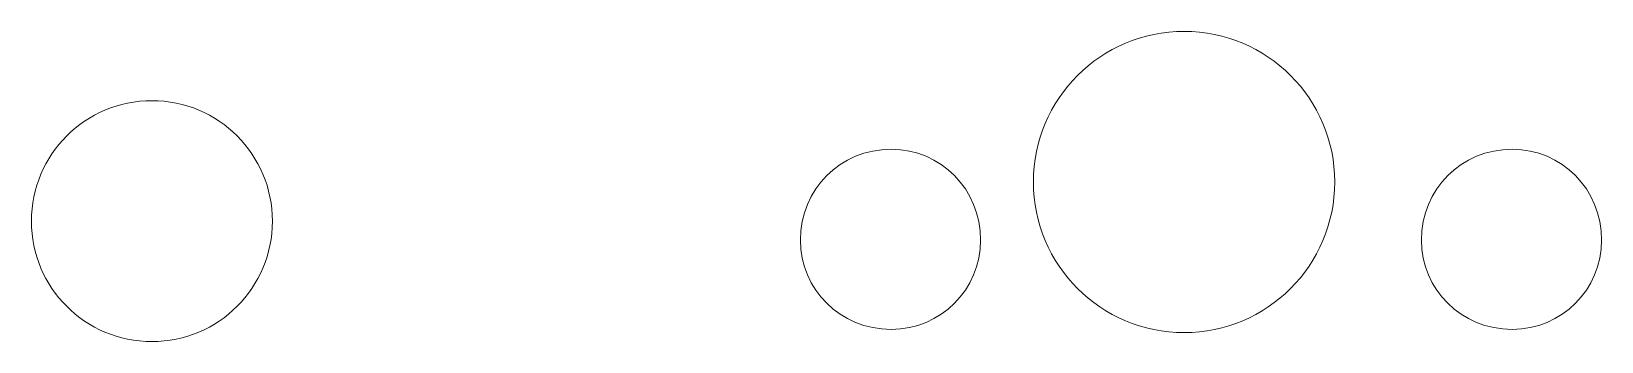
# Model space of a CAD drawing. Header units: millimetres. Extents: x -217756 to 263180, y 55413 to 130608.
# Drawn here: x -170573 to -165361, y 71205 to 72235 of the extents above; entities that cross this region are included whole.
import ezdxf

# ---------------------------------------------------------------- set-up
doc = ezdxf.new("R2010")
doc.units = ezdxf.units.MM
doc.layers.add('ТХ_корр_25.03.26', color=1, linetype='Continuous', lineweight=30, plot=False)
doc.layers.add('ТХ_мебель передв', color=250, linetype='Continuous', lineweight=13)

# ---------------------------------------------------------------- blocks, each defined once
blk = doc.blocks.new('У014')
at = {"layer": 'ТХ_мебель передв'}
blk.add_circle((-169652.2, 43208.2, -0.6), 500, dxfattribs=at)
blk = doc.blocks.new('A$Ce5d95258')
at = {"layer": 'ТХ_мебель передв'}
blk.add_blockref('У014', (221139.4, -102073.9, 0.6), dxfattribs=at)
blk = doc.blocks.new('У012')
at = {"layer": 'ТХ_мебель передв'}
blk.add_open_spline([(-181454, 44963.5, -0.6), (-181454, 44799.5, -0.6), (-181586.3, 44667.2, -0.6), (-181750.4, 44667.2, -0.6), (-181919.7, 44667.2, -0.6), (-182052, 44799.5, -0.6), (-182052, 44963.5, -0.6), (-182052, 45132.9, -0.6), (-181919.7, 45265.2, -0.6), (-181750.4, 45265.2, -0.6), (-181586.3, 45265.2, -0.6), (-181454, 45132.9, -0.6), (-181454, 44963.5, -0.6)], degree=3, knots=[0, 0, 0, 0, 1, 1, 1, 2, 2, 2, 3, 3, 3, 4, 4, 4, 4], dxfattribs=at)

msp = doc.modelspace()

# ---------------------------------------------------------------- linework, layer by layer
at = {"layer": 'ТХ_мебель передв', "ltscale": 0.1}
msp.add_circle((-170172.6, 71604.9), 400, dxfattribs=at)

# ---------------------------------------------------------------- block references
at = {"layer": 'ТХ_корр_25.03.26', "ltscale": 100}
msp.add_blockref('A$Ce5d95258', (-218233.9, 130600.7), dxfattribs=at)
at = {"layer": 'ТХ_мебель передв'}
for p in [(14031.9, 26578.3, 0.6), (16093, 26578.3, 0.6)]:
    msp.add_blockref('У012', p, dxfattribs=at)

doc.saveas('drawing.dxf')
